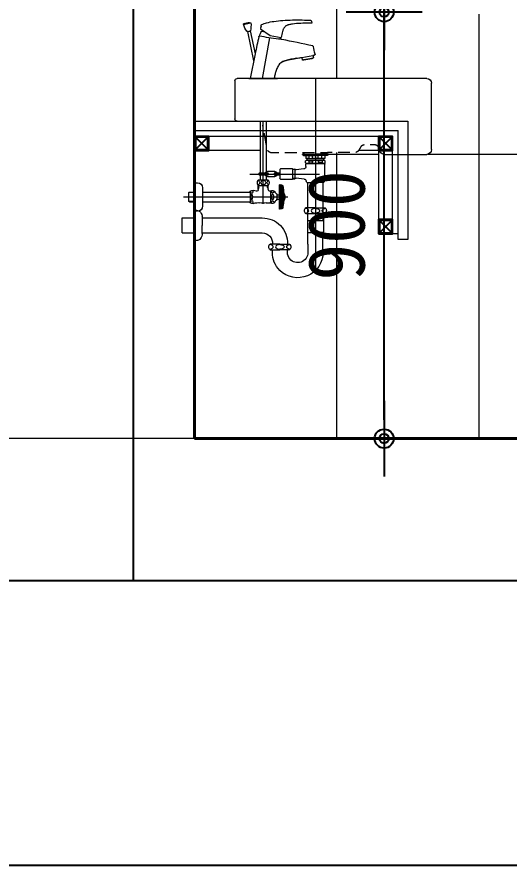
# Model space of a CAD drawing. Header units: millimetres. Extents: x -423835 to -174325, y -1379898 to -1311126.
# Drawn here: x -386725 to -385687, y -1362732 to -1360942 of the extents above; entities that cross this region are included whole.
import ezdxf

# ---------------------------------------------------------------- set-up
doc = ezdxf.new("R2010")
doc.units = ezdxf.units.MM
doc.header["$LTSCALE"] = 100
doc.header["$MEASUREMENT"] = 0
doc.header["$PDSIZE"] = -10
doc.linetypes.add('CEN', pattern=[62, 60, -1, 0, -1])
doc.linetypes.add('HIDDEN', pattern=[0.375, 0.25, -0.125])
doc.layers.get('0').update_dxf_attribs({"linetype": 'CONTINUOUS'})
doc.layers.get('Defpoints').update_dxf_attribs({"color": 153, "linetype": 'CONTINUOUS'})
doc.layers.add('A-AXIS-DIMS', color=7, linetype='CONTINUOUS')
doc.layers.add('AA-AXIS-LINE-1', color=1, linetype='CONTINUOUS')
for name, color, linetype, lineweight in [('A-CNTL', 1, 'CEN', 15), ('A-ELEV-LIN1', 2, 'CONTINUOUS', 40), ('A-FLXM-SANI', 6, 'CONTINUOUS', 20), ('A-SECT-LIN2', 6, 'CONTINUOUS', 20), ('A-WAXK-PATT', 8, 'CONTINUOUS', 18), ('A-XXXX-FIN2', 6, 'CONTINUOUS', 20), ('A-XXXX-SANI', 8, 'CONTINUOUS', 18), ('A-XXXX-STL', 3, 'CONTINUOUS', 25), ('A-XXXX-SYMB', 7, 'CONTINUOUS', 25)]:
    doc.layers.add(name, color=color, linetype=linetype, lineweight=lineweight)
doc.styles.add('돋움체', font='')
doc.styles.get('돋움체').set_extended_font_data('DotumChe')
doc.dimstyles.new('SHL-1S', dxfattribs={"dimtxt": 2.5, "dimasz": 1, "dimexe": 2, "dimexo": 3, "dimgap": 1, "dimtad": 1, "dimdec": 0, "dimdsep": 46, "dimlunit": 6, "dimtxsty": '돋움체', "dimblk1": 'DIMDOT', "dimblk2": 'DIMDOT', "dimsah": 1, "dimcen": 2.5, "dimdle": 1.5, "dimclrt": 3, "dimadec": 0, "dimazin": 0, "dimtfac": 1, "dimtdec": 0, "dimtix": 1, "dimtmove": 2, "dimatfit": 3, "dimldrblk": 'DIMDOT', "dimfxl": 2, "dimtvp": 1, "dimtolj": 1, "dimtzin": 0, "dimarcsym": 0})

# ---------------------------------------------------------------- blocks, each defined once
blk = doc.blocks.new('세면대(측면)')
at = {"layer": 'A-CNTL'}
for p, q in [((-255, 760), (-255, 352.8)), ((-145, 495.3), (-145, 670)), ((-195, 558.5, -2.9), (-263.5, 558.5, -2.9)), ((-116.6, 558.5, -2.9), (-195, 558.5, -2.9)), ((23.5, 510), (-196.9, 510))]:
    blk.add_line(p, q, dxfattribs=at)
at = {"layer": 'A-FLXM-SANI'}
for p, q in [((-116, 878.6), (-119, 877.7)), ((-102.8, 874.3), (-119, 877.7)), ((-116, 878.6), (-115.9, 878.6)), ((-139.3, 864.8), (-159.4, 850.8)), ((-142, 859.8), (-148, 858.8)), ((-140.2, 870), (-139.8, 868)), ((-117.3, 860.5), (-127.6, 811.8)), ((-111.4, 859.2), (-124.6, 797.1)), ((-110.7, 859.4), (-117.8, 860.9)), ((-117.4, 860.5), (-116.3, 860.3)), ((-112.4, 859.4), (-116.3, 860.3)), ((-112.4, 859.4), (-111.2, 859.2)), ((-105.2, 876.3), (-102.8, 874.3)), ((-105.2, 876.3), (-105.2, 876.3)), ((-159.4, 850.8), (-182.9, 846.6)), ((-143.4, 760), (-158.5, 845.8)), ((-141.8, 848.7), (-136.4, 849.7)), ((-249.8, 808.6), (-250.7, 803.7)), ((-226.2, 804.4), (-249.8, 808.6)), ((-127.6, 811.8), (-117, 760)), ((-227, 799.5), (-250.7, 803.7)), ((-249.8, 802.9), (-250.7, 803.7)), ((-249.8, 802.9), (-248, 802.6)), ((-229.8, 799.4), (-248, 802.6)), ((-230.3, 799.3), (-247.7, 802.4)), ((-229.8, 799.4), (-228.1, 799.1)), ((-228.1, 799.1), (-227, 799.5)), ((-226.2, 804.4), (-227, 799.5)), ((-225.7, 804.3), (-226.2, 804.4)), ((-490, 760), (-90, 760)), ((-114.6, 760), (-175.3, 760)), ((-85, 755), (-85, 675)), ((-500, 610), (-500, 750)), ((-151.3, 670), (-151.3, 546)), ((-138.6, 670), (-138.6, 546)), ((-400, 600), (-490, 600)), ((-277.4, 603.5, -2.9), (-282.5, 600.4, -2.9)), ((-282.5, 600.4, -2.9), (-255, 600.4, -2.9)), ((-282.5, 599.4, -2.9), (-282.5, 600.4, -2.9)), ((-272.5, 599.4, -2.9), (-282.5, 599.4, -2.9)), ((-280.7, 599.4, -2.9), (-280.7, 598.1, -2.9)), ((-280.2, 597.6, -2.9), (-275.2, 597.6, -2.9)), ((-275.2, 597.6, -2.9), (-255, 597.6, -2.9)), ((-275.2, 597.6, -2.9), (-275.2, 591.5, -2.9)), ((-274.2, 590.9, -2.9), (-275.2, 591.5, -2.9)), ((-274.2, 590.9, -2.9), (-272.8, 590.9, -2.9)), ((-272.8, 590.9, -2.9), (-255, 590.9, -2.9)), ((-237.5, 599.4, -2.9), (-272.5, 599.4, -2.9)), ((-272.5, 587.5, -2.9), (-272.5, 590.9, -2.9)), ((-268.4, 591.5, -2.9), (-268.4, 597.6, -2.9)), ((-268.4, 591.5, -2.9), (-261, 591.5, -2.9)), ((-261, 591.5, -2.9), (-261, 597.6, -2.9)), ((-227.5, 600.4, -2.9), (-255, 600.4, -2.9)), ((-234.8, 597.6, -2.9), (-255, 597.6, -2.9)), ((-237.2, 590.9, -2.9), (-255, 590.9, -2.9)), ((-249, 591.5, -2.9), (-249, 597.6, -2.9)), ((-241.6, 591.5, -2.9), (-249, 591.5, -2.9)), ((-241.6, 591.5, -2.9), (-241.6, 597.6, -2.9)), ((-237.5, 599.4, -2.9), (-227.5, 599.4, -2.9)), ((-237.5, 587.5, -2.9), (-237.5, 590.9, -2.9)), ((-235.8, 590.9, -2.9), (-237.2, 590.9, -2.9)), ((-235.8, 590.9, -2.9), (-234.8, 591.5, -2.9)), ((-229.8, 597.6, -2.9), (-234.8, 597.6, -2.9)), ((-234.8, 597.6, -2.9), (-234.8, 591.5, -2.9)), ((-232.5, 603.4, -2.9), (-227.5, 600.4, -2.9)), ((-229.3, 599.4, -2.9), (-229.3, 598.1, -2.9)), ((-227.5, 599.4, -2.9), (-227.5, 600.4, -2.9)), ((-275.7, 582, -2.9), (-275.7, 586.1, -2.9)), ((-275, 546.9, -2.9), (-275, 579.5, -2.9)), ((-255, 580.5, -2.9), (-274, 580.5, -2.9)), ((-272.4, 587.5, -2.9), (-255.2, 587.5, -2.9)), ((-269, 586.1, -2.9), (-269, 582, -2.9)), ((-269, 586.1, -2.9), (-261.6, 586.1, -2.9)), ((-269, 582, -2.9), (-261.6, 582, -2.9)), ((-261.6, 586.1, -2.9), (-261.6, 582, -2.9)), ((-237.6, 580.5, -2.9), (-255, 580.5, -2.9)), ((-237.6, 587.5, -2.9), (-254.8, 587.5, -2.9)), ((-241, 586.1, -2.9), (-248.4, 586.1, -2.9)), ((-248.4, 586.1, -2.9), (-248.4, 582, -2.9)), ((-241, 582, -2.9), (-248.4, 582, -2.9)), ((-241, 586.1, -2.9), (-241, 582, -2.9)), ((-238.2, 580.5, -2.9), (-237.6, 580.5, -2.9)), ((-237.6, 580.5, -2.9), (-237.2, 580.5, -2.9)), ((-236, 580.5, -2.9), (-237.5, 580.5, -2.9)), ((-235, 574.2, -2.9), (-235, 579.5, -2.9)), ((-234.3, 582, -2.9), (-234.3, 586.1, -2.9)), ((-230.5, 569.2, -2.9), (-214.5, 567.5, -2.9)), ((-212.5, 567.7, -2.9), (-207.4, 567.7, -2.9)), ((-212.3, 549.3, -2.9), (-212.3, 567.8, -2.9)), ((-211, 568.5, -2.9), (-211, 567.7, -2.9)), ((-207.3, 568.5, -2.9), (-211, 568.5, -2.9)), ((-207.4, 567.7, -2.9), (-207.4, 568.7, -2.9)), ((-207.4, 548.3, -2.9), (-207.4, 567.7, -2.9)), ((-206.6, 569.5, -2.9), (-181.4, 569.5, -2.9)), ((-179.9, 568, -2.9), (-179.9, 562.3, -2.9)), ((-179.9, 562.3, -2.9), (-179.9, 549, -2.9)), ((-168.7, 561, -2.9), (-179.9, 561, -2.9)), ((-179.9, 556, -2.9), (-168.7, 556, -2.9)), ((-168.7, 561, -2.9), (-173.3, 561, -2.9)), ((-173.3, 556, -2.9), (-168.7, 556, -2.9)), ((-157.7, 564.3, -2.9), (-168.8, 564.3, -2.9)), ((-154.4, 564.3, -2.9), (-157.7, 564.3, -2.9)), ((-137.1, 561, -2.9), (-154.5, 561, -2.9)), ((-154.5, 556, -2.9), (-137.1, 556, -2.9)), ((-136.6, 560.5, -2.9), (-137.1, 561, -2.9)), ((-137.1, 556, -2.9), (-136.6, 556.5, -2.9)), ((-136.6, 556.5, -2.9), (-136.6, 560.5, -2.9)), ((-273, 540.5, -2.9), (-255, 540.5, -2.9)), ((-270.9, 540.5, -2.9), (-270.9, 459.5, -2.9)), ((-237, 540.5, -2.9), (-255, 540.5, -2.9)), ((-239.1, 459.5, -2.9), (-239.1, 540.5, -2.9)), ((-231.1, 547.8, -2.9), (-214.5, 549.6, -2.9)), ((-212.3, 549.3, -2.9), (-207.4, 549.3, -2.9)), ((-211, 548.5, -2.9), (-211, 549.3, -2.9)), ((-207.3, 548.5, -2.9), (-211, 548.5, -2.9)), ((-181.4, 547.5, -2.9), (-206.6, 547.5, -2.9)), ((-168.8, 552.8, -2.9), (-157.5, 552.8, -2.9)), ((-157.5, 552.8, -2.9), (-154.4, 552.8, -2.9)), ((-138.6, 546), (-155.5, 546)), ((-134.5, 546), (-138.6, 546)), ((0, 540), (-6, 540)), ((0, 480), (0, 540)), ((-185.9, 534), (-185.9, 510)), ((-185.3, 534.5), (-184.5, 534.5)), ((-184.5, 534.5), (-184, 535)), ((-184.5, 534.5), (-184.5, 510)), ((-184, 535), (-184, 510)), ((-184, 535), (-180.8, 535)), ((-184, 534.6), (-180.5, 534.6)), ((-184, 533.6), (-180.5, 533.6)), ((-184, 532.6), (-180.5, 532.6)), ((-184, 531.6), (-180.5, 531.6)), ((-184, 530.6), (-180.5, 530.6)), ((-184, 529.6), (-180.5, 529.6)), ((-184, 528.6), (-180.5, 528.6)), ((-184, 527.6), (-180.5, 527.6)), ((-184, 526.6), (-180.5, 526.6)), ((-184, 525.6), (-180.5, 525.6)), ((-184, 524.6), (-180.5, 524.6)), ((-184, 523.6), (-180.5, 523.6)), ((-184, 522.6), (-180.5, 522.6)), ((-184, 521.6), (-180.5, 521.6)), ((-184, 520.6), (-180.5, 520.6)), ((-184, 519.6), (-180.5, 519.6)), ((-180.5, 535.5), (-179, 535.5)), ((-180.5, 535.3), (-180.5, 535.5)), ((-180.5, 535.3), (-180.5, 510)), ((-179, 534.5), (-179, 535.5)), ((-179, 510), (-179, 534.5)), ((-169, 521.4), (-169.6, 520.4)), ((-160.9, 522), (-160.9, 522.8)), ((-160.9, 498), (-160.9, 522)), ((-160, 522), (-160.9, 522)), ((-160, 521.3), (-160.9, 521.3)), ((-160, 521.3), (-158.7, 522.2)), ((-160, 521.3), (-160, 522)), ((-155.5, 526.5), (-155.5, 534)), ((-134.5, 534), (-155.5, 534)), ((-154.2, 530), (-155.5, 530)), ((-154.2, 530), (-155.5, 527.9)), ((-154.2, 530), (-154.2, 534)), ((-135.7, 530), (-135.7, 534)), ((-134.5, 530), (-135.7, 530)), ((-135.7, 530), (-134.5, 527.9)), ((-134.5, 526.1), (-134.5, 534)), ((-117, 519.3), (-117, 522)), ((-17, 520.3), (-117, 520.3)), ((-117, 519.3), (-117, 500.8)), ((-17, 529), (-17, 491)), ((11, 520.3), (0, 520.3)), ((0, 519.7), (0, 500.4)), ((1.5, 519.3), (0.5, 520.3)), ((1.5, 499.8), (1.5, 520.3)), ((1.5, 519.3), (12, 519.3)), ((12, 519.3), (11, 520.3)), ((11.9, 500.8), (11.9, 519.3)), ((-185.9, 486), (-185.9, 510)), ((-184.5, 485.5), (-184.5, 510)), ((-184, 518.6), (-180.5, 518.6)), ((-184, 517.6), (-180.5, 517.6)), ((-184, 516.6), (-180.5, 516.6)), ((-184, 515.6), (-180.5, 515.6)), ((-184, 514.6), (-180.5, 514.6)), ((-184, 513.6), (-180.5, 513.6)), ((-184, 512.6), (-180.5, 512.6)), ((-184, 511.6), (-180.5, 511.6)), ((-184, 510.6), (-180.5, 510.6)), ((-184, 485), (-184, 510)), ((-184, 509.5), (-180.5, 509.5)), ((-184, 508.5), (-180.5, 508.5)), ((-184, 507.5), (-180.5, 507.5)), ((-184, 506.5), (-180.5, 506.5)), ((-184, 505.5), (-180.5, 505.5)), ((-184, 504.5), (-180.5, 504.5)), ((-184, 503.5), (-180.5, 503.5)), ((-184, 502.5), (-180.5, 502.5)), ((-184, 501.5), (-180.5, 501.5)), ((-180.5, 484.7), (-180.5, 510)), ((-173.9, 514.8), (-179, 514.8)), ((-179, 484.5), (-179, 510)), ((-173.9, 505.3), (-179, 505.3)), ((-173.9, 515.8), (-173.9, 514.8)), ((-173.9, 514.8), (-173.9, 505.3)), ((-173.9, 504.3), (-173.9, 505.3)), ((-271.2, 487), (-275.5, 487)), ((-271.2, 487), (-275.5, 487)), ((-255, 487), (-271.2, 487)), ((-255, 487), (-271.2, 487)), ((-255, 487), (-238.7, 487)), ((-255, 487), (-238.7, 487)), ((-238.7, 487), (-234.5, 487)), ((-238.7, 487), (-234.5, 487)), ((-185.3, 485.5), (-184.5, 485.5)), ((-184.5, 485.5), (-184, 485)), ((-184, 500.5), (-180.5, 500.5)), ((-184, 499.5), (-180.5, 499.5)), ((-184, 498.5), (-180.5, 498.5)), ((-184, 497.5), (-180.5, 497.5)), ((-184, 496.5), (-180.5, 496.5)), ((-184, 495.5), (-180.5, 495.5)), ((-184, 494.5), (-180.5, 494.5)), ((-184, 493.5), (-180.5, 493.5)), ((-184, 492.5), (-180.5, 492.5)), ((-184, 491.5), (-180.5, 491.5)), ((-184, 490.5), (-180.5, 490.5)), ((-184, 489.5), (-180.5, 489.5)), ((-184, 488.5), (-180.5, 488.5)), ((-184, 487.5), (-180.5, 487.5)), ((-184, 486.5), (-180.5, 486.5)), ((-184, 485.5), (-180.5, 485.5)), ((-184, 485), (-180.8, 485)), ((-180.5, 484.5), (-180.5, 484.7)), ((-180.5, 484.5), (-179, 484.5)), ((-169, 498.7), (-169.6, 499.7)), ((-160, 498.8), (-160.9, 498.8)), ((-160.9, 497.3), (-160.9, 498)), ((-157.3, 498), (-160.9, 498)), ((-160, 498), (-160, 498.8)), ((-160, 498.8), (-158.7, 498)), ((-117, 498), (-117, 500.8)), ((-17, 499.8), (-117, 499.8)), ((-117, 499.8), (-117, 499.6)), ((-117, 498), (-117, 499.6)), ((11, 499.8), (0, 499.8)), ((0.5, 499.8), (1.5, 500.8)), ((1.5, 500.8), (12, 500.8)), ((11, 499.8), (12, 500.8)), ((-275.1, 475), (-275.5, 475)), ((-275.1, 475), (-255, 475)), ((-271.8, 475), (-271.8, 435.2)), ((-234.8, 475), (-255, 475)), ((-238.2, 475), (-238.2, 435.2)), ((-234.8, 475), (-234.5, 475)), ((-16, 465.9), (-142.6, 465.9)), ((-16, 467.4), (-16, 450)), ((-6, 480), (0, 480)), ((26.1, 465.9), (0, 465.9)), ((26.1, 434.1), (26.1, 465.9)), ((-270.9, 459.5, -2.9), (-239.1, 459.5, -2.9)), ((-16, 432.6), (-16, 450)), ((-271.8, 435.2), (-255, 435.2)), ((-270.9, 393), (-270.9, 433.6)), ((-238.2, 435.2), (-255, 435.2)), ((-239.1, 410.4), (-239.1, 433.6)), ((-16, 434.1), (-142.7, 434.1)), ((26.1, 434.1), (0, 434.1)), ((-239.1, 410.4), (-239.1, 393)), ((-196.3, 410.7), (-200.6, 410.7)), ((-200.2, 398.7), (-180.1, 398.7)), ((-196.8, 398.7), (-196.8, 398)), ((-180.1, 410.7), (-196.3, 410.7)), ((-195.9, 393), (-195.9, 396.4)), ((-180.1, 410.7), (-180, 410.7)), ((-179.9, 410.7), (-180, 410.7)), ((-179.9, 410.7), (-163.7, 410.7)), ((-159.8, 398.7), (-179.9, 398.7)), ((-164.1, 393), (-164.1, 398.7)), ((-163.7, 410.7), (-159.4, 410.7))]:
    blk.add_line(p, q, dxfattribs=at)
at = {"layer": 'A-FLXM-SANI', "elevation": -2.9}
for points in [[(-170.1, 561, -0.044238), (-169.9, 561.3, -0.189273), (-169.4, 561.5, -0.189273), (-169, 561.3, -0.101059), (-168.5, 560.6, -0.059302), (-168.2, 559.7, -0.045722), (-168.1, 558.5, -0.045722)], [(-168.1, 558.5, -0.045722), (-168.2, 557.3, -0.059302), (-168.5, 556.4, -0.101059), (-169, 555.8, -0.189273), (-169.4, 555.6, -0.189273), (-169.9, 555.8, -0.044238), (-170.1, 556, -0.059302)], [(-153.1, 561, 0.044238), (-153.3, 561.3, 0.189273), (-153.8, 561.5, 0.189273), (-154.2, 561.3, 0.101059), (-154.7, 560.6, 0.059302), (-155, 559.7, 0.045722), (-155.1, 558.5, 0.045722)], [(-155.1, 558.5, 0.045722), (-155, 557.3, 0.059302), (-154.7, 556.5, 0.101059), (-154.2, 555.8, 0.189273), (-153.8, 555.6, 0.189273), (-153.3, 555.8, 0.044238), (-153.1, 556, 0.059302)]]:
    blk.add_lwpolyline(points, format="xyb", dxfattribs=at)
at = {"layer": 'A-FLXM-SANI'}
for points in [[(-269.2, 481, 0.155217), (-269.8, 482.9, 0.106747), (-271.8, 484.7, 0.073043), (-274.6, 485.9, 0.028511), (-276.3, 486.2, 0.059523)], [(-255, 486, 0.057537), (-258.6, 485.6, 0.071219), (-261.3, 484.5, 0.106373), (-263.3, 482.7, 0.159483)], [(-255, 486, 0.057537), (-258.6, 485.6, 0.071219), (-261.3, 484.5, 0.106373), (-263.3, 482.7, 0.159483)], [(-255, 486, -0.057537), (-251.4, 485.6, -0.071219), (-248.7, 484.5, -0.106373), (-246.7, 482.7, -0.159483)], [(-255, 486, -0.057537), (-251.4, 485.6, -0.071219), (-248.7, 484.5, -0.106373), (-246.7, 482.7, -0.159483)], [(-240.8, 481, -0.155217), (-240.2, 482.9, -0.106747), (-238.2, 484.7, -0.073043), (-235.4, 485.9, -0.028511), (-233.7, 486.2, -0.059523)], [(-276.3, 475.8, 0.028511), (-274.6, 476.1, 0.073043), (-271.8, 477.3, 0.106747), (-269.8, 479.1, 0.155217), (-269.2, 481, 0.155217)], [(-263.3, 482.7, 0.32729), (-263.3, 479.3, 0.106373), (-261.3, 477.5, 0.071219), (-258.6, 476.4, 0.057537), (-255, 476, 0.057537)], [(-246.7, 482.7, -0.32729), (-246.7, 479.3, -0.106373), (-248.7, 477.5, -0.071219), (-251.4, 476.4, -0.057537), (-255, 476, -0.057537)], [(-233.7, 475.8, -0.028511), (-235.4, 476.1, -0.073043), (-238.2, 477.3, -0.106747), (-240.2, 479.1, -0.155217), (-240.8, 481, -0.155217)], [(-194.3, 404.7, 0.155217), (-194.9, 406.6, 0.106747), (-196.9, 408.4, 0.073043), (-199.7, 409.6, 0.028511), (-201.4, 409.9, 0.059523)], [(-201.4, 399.5, 0.028511), (-199.7, 399.8, 0.073043), (-196.9, 401, 0.106747), (-194.9, 402.8, 0.155217), (-194.3, 404.7, 0.155217)], [(-188.4, 406.4, 0.32729), (-188.4, 403, 0.106373), (-186.3, 401.2, 0.071219), (-183.6, 400.1, 0.057537), (-180.1, 399.7, 0.057537)], [(-180, 409.7, 0.05879), (-183.6, 409.3, 0.071219), (-186.3, 408.2, 0.106373), (-188.4, 406.4, 0.159483)], [(-180, 409.7, -0.05879), (-176.4, 409.3, -0.071219), (-173.7, 408.2, -0.106373), (-171.6, 406.4, -0.159483)], [(-171.6, 406.4, -0.32729), (-171.6, 403, -0.106373), (-173.7, 401.2, -0.071219), (-176.4, 400.1, -0.057537), (-179.9, 399.7, -0.057537)], [(-165.7, 404.7, -0.155217), (-165.1, 406.6, -0.106747), (-163.1, 408.4, -0.073043), (-160.3, 409.6, -0.028511), (-158.6, 409.9, -0.059523)], [(-158.6, 399.5, -0.028511), (-160.3, 399.8, -0.073043), (-163.1, 401, -0.106747), (-165.1, 402.8, -0.155217), (-165.7, 404.7, -0.155217)]]:
    blk.add_lwpolyline(points, format="xyb", dxfattribs=at)
for centre, radius, start, end in [((-246.4, 878.4), 1.5, 154.2972, 270.8052), ((-244.8, 881.4), 1.5, 93.6966, 151.3141), ((-49.1, 874.1), 70, 177.0153, 190.8327), ((-120.9, 828.8), 50, 71.7204, 84.2796), ((-142, 859.3), 0.5, 34.0977, 100), ((-142.4, 872.8), 1.5, 12.9441, 66.1922), ((-170.5, 840), 35, 15.8809, 34.0977), ((-117.3, 861), 0.5, 190.8327, 258), ((-111.1, 859.7), 0.5, 258, 325.1673), ((-168.2, 899.4), 70, 325.1673, 338.9847), ((-145.3, 844.5), 35, 175.6305, 182.5585), ((-137.5, 848), 2, 12.5419, 57.7542), ((-248.7, 827.1), 2, 103.7822, 164.229), ((-252.2, 811), 2, 167.6446, 258.9831), ((-247.6, 802.9), 0.5, 206.8699, 260), ((-230.2, 799.8), 0.5, 260, 313.1301), ((-490, 750), 10, 90, 180), ((-90, 755), 5, 0, 90), ((-90, 675), 5, 270, 0), ((-490, 610), 10, 180, 270), ((-400, 610), 10, 270, 0), ((-280.2, 598.1, -2.9), 0.5, 180, 270), ((-271.8, 601.1, -2.9), 10.2, 250.5679, 289.4321), ((-255.2, 620.4, -2.9), 29.5, 258.5956, 270.3737), ((-254.8, 620.4, -2.9), 29.5, 269.6263, 281.4044), ((-238.2, 601.1, -2.9), 10.2, 250.5679, 289.4321), ((-229.8, 598.1, -2.9), 0.5, 270, 0), ((-272.4, 582.8, -2.9), 4.7, 43.9409, 136.0591), ((-272.4, 585.2, -2.9), 4.7, 223.9409, 316.0591), ((-274, 579.5, -2.9), 1, 90, 180), ((-255.5, 573.9, -2.9), 13.6, 89.0643, 116.6472), ((-255.5, 594.1, -2.9), 13.6, 243.3528, 270.9357), ((-254.5, 573.9, -2.9), 13.6, 63.3528, 90.9357), ((-254.5, 594.1, -2.9), 13.6, 269.0643, 296.6472), ((-237.6, 582.8, -2.9), 4.7, 43.9409, 136.0591), ((-237.6, 585.2, -2.9), 4.7, 223.9409, 316.0591), ((-236, 579.5, -2.9), 1, 0, 90), ((-230, 574.2, -2.9), 5, 180, 263.8845), ((-214.1, 572.5, -2.9), 5, 265.3322, 308.1927), ((-206.6, 568.7, -2.9), 0.8, 90, 180), ((-181.4, 568, -2.9), 1.5, 0, 90), ((-168.8, 559.3, -2.9), 5, 90.0143, 159.527), ((-168.8, 557.8, -2.9), 5, 200.5016, 270.0143), ((-154.4, 559.3, -2.9), 5, 20.5016, 90.0143), ((-154.4, 557.8, -2.9), 5, 270.0143, 339.527), ((-262, 547.5, -2.9), 13, 182.42, 212.3), ((-248, 547.5, -2.9), 13, 327.7, 345.0405), ((-230.6, 542.8, -2.9), 5, 96.1155, 165.0405), ((-214.1, 544.6, -2.9), 5, 51.8073, 94.6678), ((-206.6, 548.3, -2.9), 0.8, 180, 270), ((-181.4, 549, -2.9), 1.5, 270, 0), ((-147.5, 540), 10, 143.1301, 216.8699), ((-142.5, 540), 10, 323.1301, 36.8699), ((-6, 529), 11, 90, 180), ((-43, 510), 145, 170.5066, 178.0569), ((-185.3, 533.8), 0.7, 90, 170.5066), ((-180.8, 535.3), 0.3, 270, 0), ((-181.7, 527.4), 14, 303.8098, 330), ((-164.4, 518.7), 5.36, 49.5694, 150), ((-160, 526.5), 4.5, 270, 0), ((-130.5, 526.1), 4, 180, 277.7117), ((-133.3, 546.8), 24.8, 277.7117, 290.9661), ((-121.9, 517), 7, 45.4871, 110.9661), ((-176.7, 510), 14, 141.7859, 179.7527), ((-176.7, 510.1), 14, 180.2473, 218.2141), ((-43, 510), 145, 178.0569, 189.4934), ((-181.7, 492.7), 14, 30, 56.1902), ((-270.2, 481), 8, 131.4096, 228.5904), ((-239.7, 481), 8, 311.4096, 48.5904), ((-185.3, 486.2), 0.7, 189.4934, 270), ((-180.8, 484.7), 0.3, 0, 90), ((-164.4, 501.4), 5.36, 210, 310.4306), ((-157.3, 460), 38, 80.6952, 90), ((-145, 535), 38, 260.6952, 280.7373), ((-133.3, 473.3), 24.8, 69.0339, 100.7373), ((-121.9, 503), 7, 249.0339, 314.5), ((-6, 491), 11, 180, 270), ((-142.8, 412.5), 53.4, 89.8599, 181.9326), ((4, 466.5), 20, 146.2077, 177.4359), ((4, 466.5), 20, 168.2007, 177.4359), ((-4.7, 471.6), 10, 111.1927, 142.8035), ((1.5, 452.5), 30, 92.866, 109.0071), ((-270.8, 435.2), 1, 180, 238.7026), ((-271.8, 433.6), 0.925, 0, 58.7026), ((-238.2, 433.6), 0.925, 121.2974, 180), ((-239.2, 435.2), 1, 301.2974, 0), ((-142.8, 412.5), 21.6, 89.7966, 184.7747), ((4, 433.5), 20, 182.5641, 213.7923), ((-4.7, 428.4), 10, 217.1965, 248.8073), ((1.5, 447.5), 30, 250.9929, 267.134), ((-195.3, 404.7), 8, 131.4096, 228.5904), ((-212.8, 387.4), 19.2, 28.0637, 33.4561), ((-164.7, 404.7), 8, 311.4096, 48.5904), ((-217.5, 393), 53.4, 180, 314.9403), ((-217.5, 393), 21.6, 180, 320.796), ((-217.5, 393), 21.6, 320.796, 0), ((-217.5, 393), 53.4, 314.9403, 0)]:
    blk.add_arc(centre, radius, start, end, dxfattribs=at)
for centre, major_axis, ratio, start_param, end_param in [((-157.8, 540.3), (-5.23, 0), 0.866391, 1.800504, 4.443058), ((-132.3, 540.3), (5.23, 0), 0.866391, 1.824119, 4.49897), ((-164.7, 523.6), (0, 5.4), 0.478204, 1.649187, 4.692658), ((-120.6, 522.5), (0, 5.22), 0.46009, 1.292018, 4.793095), ((-164.7, 496.7), (0, 5.4), 0.478204, 4.6817, 7.825213), ((-120.6, 497.6), (0, 5.22), 0.46009, 4.613779, 8.15122)]:
    blk.add_ellipse(centre, major_axis=major_axis, ratio=ratio, start_param=start_param, end_param=end_param, dxfattribs=at)
for centre, major_axis, ratio in [((-145, 540.3), (5.23, 0), 0.866391), ((-164.7, 510), (0, -5.4), 0.478204), ((-120.6, 510), (0, -5.22), 0.46009)]:
    blk.add_ellipse(centre, major_axis=major_axis, ratio=ratio, dxfattribs=at)
for points in [[(-246.2, 882.2), (-247.7, 879.1)], [(-141.8, 874.2), (-151.9, 877.6), (-167.4, 880.7), (-186.2, 882.7), (-206.7, 883.7), (-227.3, 883.7), (-244.9, 882.9)], [(-246.4, 876.9), (-241.3, 877), (-223.9, 876.5), (-206.6, 874.8), (-198.7, 873.4)], [(-198.7, 873.4), (-196.6, 872.9), (-194.5, 872), (-192.7, 870.9), (-190.9, 869.5), (-189.4, 867.9), (-188.1, 866.2), (-187.1, 864.2), (-186.4, 862.2)], [(-186.4, 862.2), (-185.6, 859.3), (-184.1, 853.1), (-182.9, 846.8), (-182.9, 846.6)], [(-140.2, 870), (-140.5, 871.6), (-140.9, 873.2)], [(-139.4, 865.1), (-139.6, 865.8), (-139.7, 866.6), (-139.8, 867.2), (-139.8, 867.6), (-139.8, 867.9), (-139.8, 868)], [(-249.2, 829.1), (-184.3, 842.6)], [(-184.3, 842.6), (-184, 842.6), (-183.2, 842.7), (-181.9, 842.8), (-141.8, 848.7)], [(-250.3, 808.6), (-250.1, 808.6), (-249.8, 808.6)], [(-215.3, 802.7), (-224, 804.1), (-225.7, 804.3)], [(-215.3, 802.7), (-209.2, 801.7), (-203.2, 800.6), (-198.1, 799.6)], [(-198.1, 799.6), (-201.9, 800.4), (-205.9, 801.2), (-210.4, 801.9), (-215.3, 802.7)], [(-198.1, 799.6), (-193, 798.3), (-188.2, 796.7), (-184.1, 794.7), (-181.7, 793)], [(-181.7, 793), (-183.2, 794.1), (-185.6, 795.5), (-188.1, 796.6), (-190.6, 797.5), (-193.2, 798.3), (-195.6, 799), (-198.1, 799.6)], [(-181.7, 793), (-181, 792.4)], [(-181, 792.4), (-181.7, 793)], [(-181, 792.4), (-178.1, 789.2), (-175.7, 785.4), (-173.8, 781.4), (-172.2, 777.3), (-170.9, 773.1), (-169.8, 768.9), (-168.8, 764.7), (-167.9, 760.5)]]:
    blk.add_spline(points, degree=3, dxfattribs=at)
for points in [[(-139.3, 864.8), (-139.4, 864.9), (-139.4, 865), (-139.4, 865.1)], [(-135.6, 848.4), (-132.9, 836.2), (-130.3, 824), (-127.6, 811.8)], [(-254.2, 811.5), (-253, 816.9), (-251.8, 822.3), (-250.6, 827.7)]]:
    blk.add_open_spline(points, degree=3, dxfattribs=at)
blk.add_open_spline([(-252.6, 809.1), (-252.2, 809), (-251.5, 808.8), (-250.7, 808.7), (-250.3, 808.6)], degree=3, knots=[0.173317, 0.173317, 0.173317, 0.173317, 1.25795, 2.514058, 2.514058, 2.514058, 2.514058], dxfattribs=at)
at = {"layer": 'A-FLXM-SANI', "linetype": 'HIDDEN'}
blk.add_rational_spline([(-390, 609.9), (-390, 619.9), (-380, 619.9), (-369.4, 619.9), (-358.8, 619.9), (-353.2, 619.9), (-350.2, 615), (-348.3, 611.7), (-346.3, 608.4), (-343.4, 603.6), (-337.7, 603.6), (-322.8, 603.6), (-308, 603.6), (-235.4, 603.5, -2.4), (-162.8, 603.3, -4.8), (-154.5, 603.3, -4.8), (-153, 611.5, -4.1), (-148.5, 636.5, -1.9), (-143.9, 661.4, 0.3)], [1, 0.707106781187, 1, 1, 1, 0.870240175699, 1, 1, 1, 0.870240175699, 1, 1, 1, 1, 1, 0.767602996901, 1, 1, 1], degree=2, knots=[0, 0, 0, 1.570796, 1.570796, 2.570796, 2.570796, 3.60101, 3.60101, 4.60101, 4.60101, 5.631223, 5.631223, 6.631223, 6.631223, 7.631223, 7.631223, 9.02263, 9.02263, 10.02263, 10.02263, 10.02263], dxfattribs=at)
at = {"layer": 'A-SECT-LIN2'}
for p, q in [((0, 650), (-430, 650)), ((-418, 432.5), (-418, 638)), ((-418, 638), (0, 638)), ((-430, 432.5), (-418, 432.5))]:
    blk.add_line(p, q, dxfattribs=at)
blk.add_lwpolyline([(0, 670), (-450, 670), (-450, 420), (-430, 420), (-430, 650)], dxfattribs=at)
at = {"layer": 'A-XXXX-SANI'}
for p, q in [((-388, 638), (-388, 432.5)), ((-388, 608), (-346, 608)), ((-138.6, 608), (0, 608))]:
    blk.add_line(p, q, dxfattribs=at)
at = {"layer": 'A-XXXX-STL'}
for points in [[(-388, 608), (-418, 608), (-418, 638), (-388, 638)], [(-390, 610), (-416, 610), (-416, 636), (-390, 636)], [(0, 608), (-30, 608), (-30, 638), (0, 638)], [(-2, 610), (-28, 610), (-28, 636), (-2, 636)], [(-388, 432.5), (-418, 432.5), (-418, 462.5), (-388, 462.5)], [(-390, 434.5), (-416, 434.5), (-416, 460.5), (-390, 460.5)]]:
    blk.add_lwpolyline(points, close=True, dxfattribs=at)
at = {"layer": 'A-XXXX-SYMB', "color": 1, "linetype": 'CEN'}
for p, q in [((-416, 636), (-390, 610)), ((-390, 636), (-416, 610)), ((-2, 636), (-28, 610)), ((-2, 610), (-28, 636)), ((-416, 460.5), (-390, 434.5)), ((-390, 460.5), (-416, 434.5))]:
    blk.add_line(p, q, dxfattribs=at)
blk = doc.blocks.new('DIMDOT')
at = {"linetype": 'Continuous'}
blk.add_line((-2, 0), (2, 0), dxfattribs=at)
for radius in [0.5, 0.25]:
    blk.add_circle((0, 0), radius, dxfattribs=at)
blk = doc.blocks.new('*D901')
at = {"layer": 'A-AXIS-DIMS', "color": 0, "lineweight": -2, "transparency": 16777216}
for p, q in [((-385870.4, -1360182.1), (-386030.4, -1360182.1)), ((-385950.4, -1360222.1), (-385950.4, -1360892.1)), ((-385870.4, -1360932.1), (-386030.4, -1360932.1))]:
    blk.add_line(p, q, dxfattribs=at)
at = {"layer": 'Defpoints', "color": 0, "transparency": 16777216}
for p in [(-385750.4, -1360182.1), (-385950.4, -1360932.1), (-385750.4, -1360932.1)]:
    blk.add_point(p, dxfattribs=at)
at = {"layer": 'A-AXIS-DIMS', "color": 0, "lineweight": -2, "transparency": 16777216, "xscale": 40, "yscale": 40, "zscale": 40}
for p, rotation in [((-385950.4, -1360182.1), 90), ((-385950.4, -1360932.1), 270)]:
    blk.add_blockref('DIMDOT', p, dxfattribs=dict(at, rotation=rotation))
at = {"layer": 'A-AXIS-DIMS', "color": 3, "transparency": 16777216, "insert": (-386050.5, -1360557.1), "char_height": 120, "attachment_point": 5, "rotation": 90, "style": '돋움체'}
blk.add_mtext('\\A1;750', dxfattribs=at)
blk = doc.blocks.new('*D902')
at = {"layer": 'A-AXIS-DIMS', "color": 0, "lineweight": -2, "transparency": 16777216}
for p, q in [((-385870.4, -1360932.1), (-386030.4, -1360932.1)), ((-385950.4, -1361792.1), (-385950.4, -1360972.1)), ((-385870.4, -1361832.1), (-386030.4, -1361832.1))]:
    blk.add_line(p, q, dxfattribs=at)
at = {"layer": 'Defpoints', "color": 0, "transparency": 16777216}
for p in [(-385950.4, -1360932.1), (-385750.4, -1360932.1), (-385750.4, -1361832.1)]:
    blk.add_point(p, dxfattribs=at)
at = {"layer": 'A-AXIS-DIMS', "color": 0, "lineweight": -2, "transparency": 16777216, "xscale": 40, "yscale": 40, "zscale": 40}
for p, rotation in [((-385950.4, -1360932.1), 90), ((-385950.4, -1361832.1), 270)]:
    blk.add_blockref('DIMDOT', p, dxfattribs=dict(at, rotation=rotation))
at = {"layer": 'A-AXIS-DIMS', "color": 3, "transparency": 16777216, "insert": (-386050.5, -1361382.1), "char_height": 120, "attachment_point": 5, "rotation": 90, "style": '돋움체'}
blk.add_mtext('\\A1;900', dxfattribs=at)

msp = doc.modelspace()

# ---------------------------------------------------------------- hatches: boundary and pattern name
at = {"layer": 'A-WAXK-PATT'}
h = msp.add_hatch(dxfattribs=at)
h.set_pattern_fill('벽타일63', color=256, angle=90)
h.set_pattern_definition([(90, (-386350.42, -1361832.08), (-300, 2e-14), []), (180, (-386350.4, -1361832.1), (-7e-14, -600), [])])
edge = h.paths.add_edge_path()
edge.add_spline(control_points=[(-386004.4, -1361224.1), (-386007.4, -1361228.5), (-386012.7, -1361228.5)], knot_values=[4.655884, 4.655884, 4.655884, 5.631223, 5.631223, 5.631223], weights=[0.986913, 0.877152, 1], degree=2, periodic=0)
edge.add_spline(control_points=[(-386012.7, -1361228.5), (-386027.6, -1361228.5), (-386042.5, -1361228.5)], knot_values=[5.631223, 5.631223, 5.631223, 6.631223, 6.631223, 6.631223], weights=[1, 1, 1], degree=2, periodic=0)
edge.add_spline(control_points=[(-386042.5, -1361228.5), (-386068.9, -1361228.5), (-386095.4, -1361228.6)], knot_values=[6.631223, 6.631223, 6.631223, 6.996201, 6.996201, 6.996201], weights=[1, 1, 1], degree=2, periodic=0)
edge.add_line((-386073.1, -1361228.5), (-386066.2, -1361232.6))
edge.add_line((-386066.2, -1361232.6), (-386069.7, -1361232.6))
edge.add_line((-386069.7, -1361232.6), (-386069.7, -1361234.4))
edge.add_line((-386069.7, -1361234.4), (-386075.2, -1361234.4))
edge.add_line((-386075.2, -1361234.4), (-386075.2, -1361241.1))
edge.add_line((-386075.2, -1361241.1), (-386077.6, -1361241.1))
edge.add_line((-386077.6, -1361241.1), (-386094.9, -1361244.5))
edge.add_arc((-386094.9, -1361258.2), 13.6, 47.9562, 90, ccw=False)
edge.add_arc((-386094.9, -1361237.9), 13.6, 270.9357, 312.0438, ccw=False)
edge.add_line((-386094.7, -1361251.6), (-386075.4, -1361251.6))
edge.add_line((-386075.4, -1361251.6), (-386075.4, -1361284.1))
edge.add_arc((-386088.4, -1361284.6), 13, -32.3, 2.42, ccw=False)
edge.add_line((-386077.4, -1361291.6), (-386095.4, -1361291.6))
edge.add_line((-386095.4, -1361291.6), (-386095.4, -1361345.1))
edge.add_line((-386095.4, -1361345.1), (-386079.2, -1361345.1))
edge.add_line((-386079.2, -1361345.1), (-386074.9, -1361345.1))
edge.add_arc((-386080.2, -1361351.1), 8, -48.5904, 48.5904, ccw=False)
edge.add_line((-386074.9, -1361357.1), (-386078.6, -1361357.1))
edge.add_line((-386078.6, -1361357.1), (-386078.6, -1361396.9))
edge.add_line((-386078.6, -1361396.9), (-386079.5, -1361439.1))
edge.add_arc((-386132.9, -1361439.1), 53.4, 225.0597, 360, ccw=False)
edge.add_arc((-386132.9, -1361439.1), 53.4, 180, 225.0597, ccw=False)
edge.add_line((-386186.3, -1361439.1), (-386186.3, -1361433.4))
edge.add_line((-386186.3, -1361433.4), (-386191, -1361433.4))
edge.add_arc((-386185.8, -1361427.4), 8, 131.4096, 228.5904, ccw=False)
edge.add_line((-386191, -1361421.4), (-386186.1, -1361421.4))
edge.add_arc((-386207.7, -1361419.6), 21.6, 355.2253, 450.2034)
edge.add_line((-386207.7, -1361398), (-386334.4, -1361398))
edge.add_arc((-386354.4, -1361398.6), 20, -27.0077, 1.7908, ccw=False)
edge.add_arc((-386345.8, -1361403.7), 10, 284.6376, 336.3966, ccw=False)
edge.add_arc((-386351.9, -1361384.6), 30, 272.866, 286.8232, ccw=False)
edge.add_line((-386350.4, -1361414.6), (-386350.4, -1361832.1))
edge.add_line((-386350.4, -1361832.1), (-385130.4, -1361832.1))
edge.add_line((-385130.4, -1361832.1), (-385130.4, -1359732.1))
edge.add_line((-385130.4, -1359732.1), (-384230.4, -1359732.1))
edge.add_line((-384230.4, -1359732.1), (-384230.4, -1361832.1))
edge.add_line((-384230.4, -1361832.1), (-384160.4, -1361832.1))
edge.add_line((-384160.4, -1361832.1), (-384160.4, -1359432.1))
edge.add_line((-384160.4, -1359432.1), (-386350.4, -1359432.1))
edge.add_line((-386350.4, -1359432.1), (-386350.4, -1359732.1))
edge.add_line((-386350.4, -1359732.1), (-386311.2, -1359732.1))
edge.add_line((-386311.2, -1359732.1), (-386311.2, -1359742.1))
edge.add_line((-386311.2, -1359742.1), (-386311.2, -1360922.1))
edge.add_line((-386311.2, -1360922.1), (-386311.2, -1360932.1))
edge.add_line((-386311.2, -1360932.1), (-386350.4, -1360932.1))
edge.add_line((-386350.4, -1360932.1), (-386350.4, -1361162.1))
edge.add_line((-386350.4, -1361162.1), (-386260.4, -1361162.1))
edge.add_arc((-386260.4, -1361157.1), 5, 180, 270, ccw=False)
edge.add_line((-386265.4, -1361157.1), (-386265.4, -1361077.1))
edge.add_arc((-386260.4, -1361077.1), 5, 90, 180, ccw=False)
edge.add_line((-386260.4, -1361072.1), (-386233.4, -1361072.1))
edge.add_line((-386233.4, -1361072.1), (-386225.8, -1361035))
edge.add_line((-386225.8, -1361035), (-386238.8, -1360974))
edge.add_arc((-386182.3, -1360932.7), 70, 200.1155, 216.1263, ccw=False)
edge.add_arc((-386229.5, -1361003.2), 50, 95.7204, 111.6875, ccw=False)
edge.add_line((-386234.5, -1360953.5), (-386234.5, -1360953.5))
edge.add_line((-386234.5, -1360953.5), (-386231.5, -1360954.4))
edge.add_arc((-386301.4, -1360958), 70, -12.1263, 2.9847, ccw=False)
edge.add_line((-386232.9, -1360972.7), (-386222.8, -1361020.3))
edge.add_line((-386222.8, -1361020.3), (-386233.4, -1361072.1))
edge.add_line((-386233.4, -1361072.1), (-386175.2, -1361072.1))
edge.add_line((-386175.2, -1361072.1), (-385860.4, -1361072.1))
edge.add_arc((-385860.4, -1361082.1), 10, 0, 90, ccw=False)
edge.add_line((-385850.4, -1361082.1), (-385850.4, -1361222.1))
edge.add_arc((-385860.4, -1361222.1), 10, -90, 0, ccw=False)
edge.add_line((-385860.4, -1361232.1), (-385900.4, -1361232.1))
edge.add_line((-385900.4, -1361232.1), (-385900.4, -1361412.1))
edge.add_line((-385900.4, -1361412.1), (-385920.4, -1361412.1))
edge.add_line((-385920.4, -1361412.1), (-385920.4, -1361399.6))
edge.add_line((-385920.4, -1361399.6), (-385932.4, -1361399.6))
edge.add_line((-385932.4, -1361399.6), (-385962.4, -1361399.6))
edge.add_line((-385962.4, -1361399.6), (-385962.4, -1361224.1))
edge.add_line((-385962.4, -1361224.1), (-386004.4, -1361224.1))
h.paths.add_polyline_path([(-385754.4, -1360936.1), (-385754.4, -1360178.1), (-385446.4, -1360178.1), (-385446.4, -1360936.1)], flags=16)
h.paths.add_polyline_path([(-385750.4, -1360932.1), (-385750.4, -1360182.1), (-385450.4, -1360182.1), (-385450.4, -1360932.1)], flags=0)
edge = h.paths.add_edge_path(flags=16)
edge.add_line((-386074.7, -1361246), (-386074.7, -1361250.1))
edge.add_arc((-386078.1, -1361246.8), 4.7, 223.9409, 316.0591, ccw=False)
edge.add_line((-386081.4, -1361250.1), (-386081.4, -1361246))
edge.add_arc((-386078.1, -1361249.3), 4.7, 43.9409, 136.0591, ccw=False)
edge = h.paths.add_edge_path(flags=16)
edge.add_spline(control_points=[(-386096.3, -1361020.6), (-386097.4, -1361015.2), (-386098.6, -1361009.8), (-386099.8, -1361004.4)], knot_values=[0.144889, 0.144889, 0.144889, 0.144889, 16.754565, 16.754565, 16.754565, 16.754565], degree=3, periodic=0)
edge.add_arc((-386101.7, -1361004.9), 2, 15.7692, 80.1717)
edge.add_spline(control_points=[(-386101.3, -1361003), (-386122.9, -1360998.5), (-386144.5, -1360994), (-386166.2, -1360989.4)], knot_values=[0, 0, 0, 0, 66.290568, 66.290568, 66.290568, 66.290568], degree=3, periodic=0)
edge.add_spline(control_points=[(-386166.2, -1360989.4), (-386166.2, -1360989.4), (-386166.6, -1360989.4), (-386167.4, -1360989.4), (-386181.6, -1360988.5), (-386195.3, -1360985.9), (-386208.6, -1360983.4)], knot_values=[0, 0, 0, 0, 0.261517, 1.050824, 2.377851, 42.931641, 42.931641, 42.931641, 42.931641], degree=3, periodic=0)
edge.add_line((-386208.6, -1360983.4), (-386213.6, -1360982.5))
edge.add_arc((-386179.9, -1360992.1), 35, 145.3707, 164.1191, ccw=False)
edge.add_line((-386208.7, -1360972.2), (-386202.5, -1360973.3))
edge.add_line((-386202.5, -1360973.3), (-386211.1, -1360967.2))
edge.add_spline(control_points=[(-386211.1, -1360967.2), (-386211.1, -1360967.2), (-386211, -1360967.1), (-386211, -1360967)], knot_values=[1.727937, 1.727937, 1.727937, 1.727937, 1.976271, 1.976271, 1.976271, 1.976271], degree=3, periodic=0)
edge.add_spline(control_points=[(-386210.6, -1360964), (-386210.6, -1360964.1), (-386210.6, -1360964.2), (-386210.6, -1360964.5), (-386210.7, -1360965), (-386210.7, -1360965.6), (-386210.9, -1360966.3), (-386211, -1360966.7), (-386211, -1360967)], knot_values=[0, 0, 0, 0, 0.103165, 0.404786, 0.882797, 1.504127, 2.227363, 3.003984, 3.003984, 3.003984, 3.003984], degree=3, periodic=0)
edge.add_spline(control_points=[(-386209.5, -1360958.9), (-386209.6, -1360959.4), (-386209.9, -1360960.5), (-386210.1, -1360961.5), (-386210.2, -1360962.1)], knot_values=[0, 0, 0, 0, 1.62043, 3.228392, 3.228392, 3.228392, 3.228392], degree=3, periodic=0)
edge.add_arc((-386208, -1360959.2), 1.5, 113.8078, 167.0958, ccw=False)
edge.add_spline(control_points=[(-386208.7, -1360957.9), (-386205.3, -1360956.7), (-386197, -1360953.6), (-386182, -1360951.1), (-386163.7, -1360949.1), (-386143.7, -1360948.2), (-386124.1, -1360948.2), (-386111.4, -1360948.8), (-386105.5, -1360949.1)], knot_values=[0, 0, 0, 0, 10.644581, 26.498134, 45.410343, 65.969222, 86.556523, 104.176207, 104.176207, 104.176207, 104.176207], degree=3, periodic=0)
edge.add_spline(control_points=[(-386102.7, -1360953), (-386103.2, -1360952), (-386103.7, -1360950.9), (-386104.3, -1360949.9)], knot_values=[0, 0, 0, 0, 3.443376, 3.443376, 3.443376, 3.443376], degree=3, periodic=0)
edge.add_arc((-386104, -1360953.6), 1.5, -90.4847, 28.8124, ccw=False)
edge.add_spline(control_points=[(-386151.7, -1360958.6), (-386149.1, -1360958.2), (-386140.8, -1360956.7), (-386126.5, -1360955.4), (-386113.3, -1360955), (-386105.8, -1360955.1), (-386104.1, -1360955.1)], knot_values=[0, 0, 0, 0, 8.044206, 25.41253, 42.775781, 47.879326, 47.879326, 47.879326, 47.879326], degree=3, periodic=0)
edge.add_spline(control_points=[(-386164.1, -1360969.9), (-386163.8, -1360969.2), (-386163.4, -1360967.8), (-386162.3, -1360965.9), (-386161, -1360964.1), (-386159.5, -1360962.5), (-386157.8, -1360961.1), (-386155.9, -1360960), (-386153.9, -1360959.1), (-386152.5, -1360958.8), (-386151.7, -1360958.6)], knot_values=[0, 0, 0, 0, 2.194204, 4.390104, 6.585974, 8.781754, 10.977583, 13.173492, 15.369214, 17.56298, 17.56298, 17.56298, 17.56298], degree=3, periodic=0)
edge.add_spline(control_points=[(-386164.1, -1360969.9), (-386164.3, -1360970.9), (-386165.2, -1360973.9), (-386166.3, -1360979), (-386167.1, -1360983.2), (-386167.5, -1360985.4), (-386167.5, -1360985.4)], knot_values=[0, 0, 0, 0, 2.92004, 9.332512, 15.759759, 15.895233, 15.895233, 15.895233, 15.895233], degree=3, periodic=0)
edge.add_line((-386167.5, -1360985.4), (-386170.2, -1360985))
edge.add_arc((-386205.1, -1360987.6), 35, -2.545, 4.3695, ccw=False)
edge.add_spline(control_points=[(-386208.6, -1360983.4), (-386195.3, -1360985.9), (-386181.6, -1360988.5), (-386167.4, -1360989.4), (-386166.6, -1360989.4), (-386166.2, -1360989.4), (-386166.2, -1360989.4)], knot_values=[0, 0, 0, 0, 40.55379, 41.880817, 42.670124, 42.931641, 42.931641, 42.931641, 42.931641], degree=3, periodic=0)
edge.add_spline(control_points=[(-386166.2, -1360989.4), (-386144.5, -1360994), (-386122.9, -1360998.5), (-386101.3, -1361003)], knot_values=[0, 0, 0, 0, 66.290568, 66.290568, 66.290568, 66.290568], degree=3, periodic=0)
edge.add_spline(control_points=[(-386099.8, -1361004.4), (-386098.6, -1361009.8), (-386097.4, -1361015.2), (-386096.3, -1361020.6)], knot_values=[0.144889, 0.144889, 0.144889, 0.144889, 16.754565, 16.754565, 16.754565, 16.754565], degree=3, periodic=0)
edge.add_arc((-386098.2, -1361021.1), 2, -79.0053, 12.3554, ccw=False)
edge.add_spline(control_points=[(-386100.1, -1361023.5), (-386099.7, -1361023.4), (-386099, -1361023.2), (-386098.2, -1361023.1), (-386097.8, -1361023)], knot_values=[0.173317, 0.173317, 0.173317, 0.173317, 1.429426, 2.514058, 2.514058, 2.514058, 2.514058], degree=3, periodic=0)
edge.add_arc((-386098.2, -1361021.1), 2, 281.0058, 372.3554)
edge = h.paths.add_edge_path(flags=16)
edge.add_spline(control_points=[(-386124.8, -1361027.7), (-386125.3, -1361027.8), (-386128.8, -1361028.4), (-386132.2, -1361028.9), (-386135.1, -1361029.4)], knot_values=[0, 0, 0, 0, 1.66156, 10.477401, 10.477401, 10.477401, 10.477401], degree=3, periodic=0)
edge.add_spline(control_points=[(-386135.1, -1361029.4), (-386135.1, -1361029.4), (-386135.1, -1361029.4), (-386135.1, -1361029.4)], knot_values=[17.437284, 17.437284, 17.437284, 17.437284, 17.443175, 17.443175, 17.443175, 17.443175], degree=3, periodic=0)
edge.add_spline(control_points=[(-386135.1, -1361029.4), (-386137.2, -1361029.7), (-386141.2, -1361030.3), (-386146.9, -1361031.3), (-386150.6, -1361032.1), (-386152.3, -1361032.5)], knot_values=[0.005892, 0.005892, 0.005892, 0.005892, 6.181155, 12.276599, 17.443019, 17.443019, 17.443019, 17.443019], degree=3, periodic=0)
edge.add_spline(control_points=[(-386135.1, -1361029.4), (-386136.7, -1361029.6), (-386139.9, -1361030.1), (-386144.3, -1361030.9), (-386148.4, -1361031.7), (-386151, -1361032.2), (-386152.3, -1361032.5)], knot_values=[0, 0, 0, 0, 4.933861, 9.485012, 13.649261, 17.437284, 17.437284, 17.437284, 17.437284], degree=3, periodic=0)
edge.add_spline(control_points=[(-386152.3, -1361032.5), (-386150.6, -1361032.1), (-386146.9, -1361031.3), (-386141.2, -1361030.3), (-386137.2, -1361029.7), (-386135.1, -1361029.4)], knot_values=[0.005892, 0.005892, 0.005892, 0.005892, 5.172312, 11.267755, 17.443019, 17.443019, 17.443019, 17.443019], degree=3, periodic=0)
edge.add_spline(control_points=[(-386157.4, -1361033.8), (-386155.7, -1361033.3), (-386154, -1361032.9), (-386152.3, -1361032.5)], knot_values=[0, 0, 0, 0, 5.271323, 5.271323, 5.271323, 5.271323], degree=3, periodic=0)
edge.add_spline(control_points=[(-386135.1, -1361029.4), (-386136.7, -1361029.6), (-386139.9, -1361030.1), (-386144.3, -1361030.9), (-386148.4, -1361031.7), (-386151, -1361032.2), (-386152.3, -1361032.5)], knot_values=[0, 0, 0, 0, 4.933861, 9.485012, 13.649261, 17.437284, 17.437284, 17.437284, 17.437284], degree=3, periodic=0)
edge.add_spline(control_points=[(-386152.3, -1361032.5), (-386150.6, -1361032.1), (-386146.9, -1361031.3), (-386141.2, -1361030.3), (-386137.2, -1361029.7), (-386135.1, -1361029.4)], knot_values=[0.005892, 0.005892, 0.005892, 0.005892, 5.172312, 11.267755, 17.443019, 17.443019, 17.443019, 17.443019], degree=3, periodic=0)
edge.add_spline(control_points=[(-386135.1, -1361029.4), (-386136.7, -1361029.6), (-386139.9, -1361030.1), (-386144.3, -1361030.9), (-386148.4, -1361031.7), (-386151, -1361032.2), (-386152.3, -1361032.5)], knot_values=[0, 0, 0, 0, 4.933861, 9.485012, 13.649261, 17.437284, 17.437284, 17.437284, 17.437284], degree=3, periodic=0)
edge.add_spline(control_points=[(-386124.8, -1361027.7), (-386125.3, -1361027.8), (-386128.8, -1361028.4), (-386132.2, -1361028.9), (-386135.1, -1361029.4)], knot_values=[0, 0, 0, 0, 1.66156, 10.477401, 10.477401, 10.477401, 10.477401], degree=3, periodic=0)
edge.add_line((-386124.8, -1361027.7), (-386100.6, -1361023.5))
edge.add_line((-386100.6, -1361023.5), (-386099.7, -1361029))
edge.add_line((-386099.7, -1361029), (-386102.4, -1361029.5))
edge.add_line((-386102.4, -1361029.5), (-386120.2, -1361032.8))
edge.add_line((-386120.2, -1361032.8), (-386102.7, -1361029.7))
edge.add_line((-386102.7, -1361029.7), (-386102.4, -1361029.5))
edge.add_arc((-386102.8, -1361029.2), 0.5, 280, 333.1301, ccw=False)
edge.add_line((-386102.7, -1361029.7), (-386120.2, -1361032.8))
edge.add_arc((-386120.3, -1361032.3), 0.5, 250, 280, ccw=False)
edge.add_line((-386120.4, -1361032.8), (-386121, -1361032.7))
edge.add_line((-386121, -1361032.7), (-386123.3, -1361033.1))
edge.add_line((-386123.3, -1361033.1), (-386124.3, -1361027.7))
edge = h.paths.add_edge_path(flags=16)
edge.add_spline(control_points=[(-386168.7, -1361039.1), (-386168.9, -1361039.3), (-386169.2, -1361039.5), (-386169.4, -1361039.7)], knot_values=[0, 0, 0, 0, 0.859266, 0.859266, 0.859266, 0.859266], degree=3, periodic=0)
edge.add_spline(control_points=[(-386169.4, -1361039.7), (-386169.2, -1361039.5), (-386168.9, -1361039.3), (-386168.7, -1361039.1)], knot_values=[0, 0, 0, 0, 0.858736, 0.858736, 0.858736, 0.858736], degree=3, periodic=0)
edge = h.paths.add_edge_path(flags=0)
edge.add_arc((-385693.8, -1360638.7), 6.67, 180, 270, ccw=False)
edge.add_line((-385700.4, -1360638.7), (-385700.4, -1360472.1))
edge.add_arc((-385693.8, -1360472.1), 6.67, 90, 180, ccw=False)
edge.add_line((-385693.8, -1360465.4), (-385507.1, -1360465.4))
edge.add_arc((-385507.1, -1360472.1), 6.67, 0, 90, ccw=False)
edge.add_line((-385500.4, -1360472.1), (-385500.4, -1360638.7))
edge.add_arc((-385507.1, -1360638.7), 6.67, 270, 360, ccw=False)
edge.add_line((-385507.1, -1360645.4), (-385693.8, -1360645.4))

# ---------------------------------------------------------------- linework, layer by layer
at = {"color": 3, "ltscale": 2}
msp.add_line((-423835.4, -1362732.1), (-379750.4, -1362732.1), dxfattribs=at)
at = {"layer": 'A-ELEV-LIN1'}
msp.add_line((-386350.4, -1361832.1), (-384160.4, -1361832.1), dxfattribs=at)
msp.add_lwpolyline([(-384160.4, -1361832.1), (-384160.4, -1359432.1), (-386350.4, -1359432.1), (-386350.4, -1361832.1)], dxfattribs=at)
at = {"layer": 'A-XXXX-FIN2'}
msp.add_line((-382730.4, -1361832.1), (-387680.4, -1361832.1), dxfattribs=at)
at = {"layer": 'AA-AXIS-LINE-1'}
msp.add_line((-386480.4, -1358554.3), (-386480.4, -1362132.1), dxfattribs=at)
at = {"layer": 'Defpoints'}
msp.add_line((-380230.4, -1362132.1), (-423835.4, -1362132.1), dxfattribs=at)

# ---------------------------------------------------------------- block references
at = {"xscale": -1}
msp.add_blockref('세면대(측면)', (-386350.4, -1361832.1), dxfattribs=at)

# ---------------------------------------------------------------- dimensions: what is measured, and where the dimension line sits
at = {"layer": 'A-AXIS-DIMS'}
for p1, angle, picture, middle in [((-385750.4, -1360182.1), 90, '*D901', (-386050.5, -1360557.1)), ((-385750.4, -1361832.1), 270, '*D902', (-386050.5, -1361382.1))]:
    dim = msp.add_linear_dim(base=(-385950.4, -1360932.1), p1=p1, p2=(-385750.4, -1360932.1), angle=angle, dimstyle='SHL-1S', override={"dimscale": 40, "dimtxt": 3}, dxfattribs=at)
    dim.commit()
    dim.dimension.update_dxf_attribs({"geometry": picture, "text_midpoint": middle})

doc.saveas('drawing.dxf')
